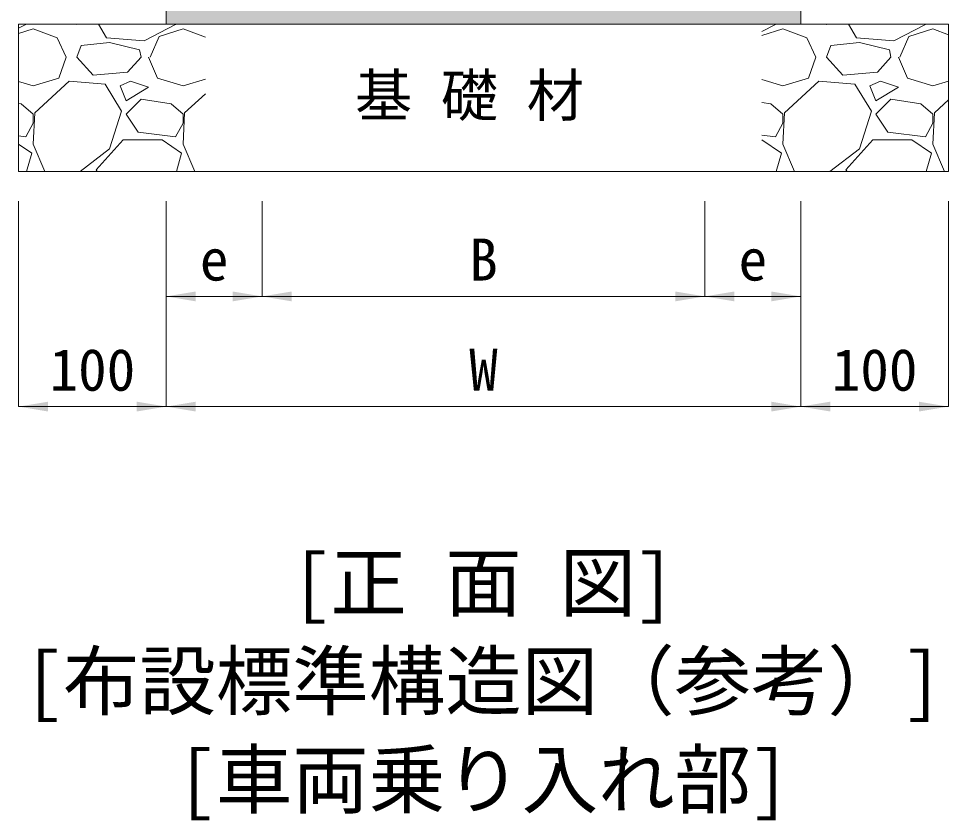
# Model space of a CAD drawing. Units: millimetres at full size. Extents: x 14445 to 39803, y 10010 to 18037.
# Drawn here: x 17631 to 18261, y 13627 to 14171 of the extents above; entities that cross this region are included whole.
import ezdxf
from ezdxf.enums import TextEntityAlignment as Align

# ---------------------------------------------------------------- set-up
doc = ezdxf.new("R2010")
doc.units = ezdxf.units.MM
doc.header["$LTSCALE"] = 25
for name, color, linetype, lineweight in [('0_2', 7, 'Continuous', 9), ('寸法引出', 7, 'Continuous', 9), ('ﾊｯﾁﾝｸﾞ', 7, 'Continuous', 5)]:
    doc.layers.add(name, color=color, linetype=linetype, lineweight=lineweight)
doc.styles.add('ＭＳ ゴシック', font='')
doc.styles.get('ＭＳ ゴシック').set_extended_font_data('MS Gothic')

# ---------------------------------------------------------------- blocks, each defined once
blk = doc.blocks.new('filled_arrow')
at = {"color": 0, "linetype": 'Continuous', "lineweight": -2}
blk.add_solid([(7.5, 1.25), (0, 0), (7.5, -1.25)], dxfattribs=at)

msp = doc.modelspace()

# ---------------------------------------------------------------- hatches: boundary and pattern name
at = {"layer": 'ﾊｯﾁﾝｸﾞ'}
msp.add_hatch(color=8, dxfattribs=at).paths.add_polyline_path([(18160.73, 14167.14), (18160.73, 14187.14), (17740.74, 14187.14), (17730.73, 14187.14), (17730.73, 14167.14)])

# ---------------------------------------------------------------- linework, layer by layer
at = {"layer": '0_2', "lineweight": 20}
for p, q in [((17730.73, 14187.14), (17730.73, 14167.14)), ((18160.73, 14187.14), (18160.73, 14167.14)), ((18160.73, 14187.14), (18160.73, 14167.14)), ((17630.73, 14167.14), (18260.73, 14167.14)), ((17630.73, 14167.14), (17630.73, 14067.14)), ((18260.73, 14067.14), (18260.73, 14167.14)), ((17630.73, 14067.14), (18260.73, 14067.14))]:
    msp.add_line(p, q, dxfattribs=at)
at = {"layer": '寸法引出'}
for p, q in [((17630.73, 14047.14), (17630.73, 13907.88)), ((17730.73, 14047.14), (17730.73, 13982.57)), ((17730.73, 14047.14), (17730.73, 13907.88)), ((17730.73, 14047.14), (17730.73, 13907.88)), ((17795.74, 14047.14), (17795.74, 13982.57)), ((17795.74, 14047.14), (17795.74, 13982.57)), ((18095.73, 14047.14), (18095.73, 13982.57)), ((18095.73, 14047.14), (18095.73, 13982.57)), ((18160.73, 14047.14), (18160.73, 13982.57)), ((18160.73, 14047.14), (18160.73, 13907.88)), ((18160.73, 14047.14), (18160.73, 13907.88)), ((18260.73, 14047.14), (18260.73, 13907.88)), ((17730.73, 13982.57), (17795.74, 13982.57)), ((17795.74, 13982.57), (18095.73, 13982.57)), ((18095.73, 13982.57), (18160.73, 13982.57)), ((17630.73, 13907.88), (17730.73, 13907.88)), ((17730.73, 13907.88), (18160.73, 13907.88)), ((18160.73, 13907.88), (18260.73, 13907.88))]:
    msp.add_line(p, q, dxfattribs=at)
at = {"layer": 'ﾊｯﾁﾝｸﾞ'}
for p, q in [((17635.53, 14166.98), (17630.73, 14164.46)), ((17630.73, 14160.84), (17640.61, 14163.93)), ((17635.58, 14167.14), (17635.53, 14166.98)), ((17640.61, 14163.93), (17656.87, 14157.83)), ((17666.56, 14167.14), (17670.08, 14166.98)), ((17670.08, 14166.98), (17670.29, 14167.14)), ((17690.4, 14157.83), (17684.97, 14167.14)), ((17737.13, 14166.98), (17715.8, 14155.8)), ((17725.96, 14158.85), (17742.21, 14163.93)), ((17737.18, 14167.14), (17737.13, 14166.98)), ((17742.21, 14163.93), (17757.26, 14158.29)), ((18143.53, 14166.98), (18134.21, 14162.1)), ((18134.21, 14159.43), (18148.61, 14163.93)), ((18143.58, 14167.14), (18143.53, 14166.98)), ((18148.61, 14163.93), (18164.87, 14157.83)), ((18174.56, 14167.14), (18178.08, 14166.98)), ((18178.08, 14166.98), (18178.29, 14167.14)), ((18198.4, 14157.83), (18192.97, 14167.14)), ((18245.13, 14166.98), (18223.8, 14155.8)), ((18233.96, 14158.85), (18250.21, 14163.93)), ((18245.18, 14167.14), (18245.13, 14166.98)), ((18250.21, 14163.93), (18260.73, 14159.98)), ((17656.87, 14157.83), (17662.97, 14144.63)), ((17715.8, 14155.8), (17690.4, 14157.83)), ((17719.86, 14144.63), (17725.96, 14158.85)), ((18164.87, 14157.83), (18170.97, 14144.63)), ((18223.8, 14155.8), (18198.4, 14157.83)), ((18227.86, 14144.63), (18233.96, 14158.85)), ((17670.08, 14144.63), (17673.13, 14152.75)), ((17692.43, 14154.79), (17673.13, 14152.75)), ((17712.75, 14149.71), (17692.43, 14154.79)), ((18178.08, 14144.63), (18181.13, 14152.75)), ((18200.43, 14154.79), (18181.13, 14152.75)), ((18220.75, 14149.71), (18200.43, 14154.79)), ((17657.89, 14130.4), (17662.97, 14144.63)), ((17681.25, 14132.43), (17670.08, 14144.63)), ((17713.77, 14144.63), (17704.62, 14134.47)), ((17713.77, 14144.63), (17712.75, 14149.71)), ((17718.85, 14144.63), (17724.94, 14130.4)), ((18165.89, 14130.4), (18170.97, 14144.63)), ((18189.25, 14132.43), (18178.08, 14144.63)), ((18221.77, 14144.63), (18212.62, 14134.47)), ((18221.77, 14144.63), (18220.75, 14149.71)), ((18226.85, 14144.63), (18232.94, 14130.4)), ((17704.62, 14134.47), (17681.25, 14132.43)), ((18212.62, 14134.47), (18189.25, 14132.43)), ((17630.73, 14128.23), (17640.61, 14125.32)), ((17640.61, 14125.32), (17657.89, 14130.4)), ((17665, 14128.37), (17641.63, 14107.03)), ((17689.38, 14126.34), (17665, 14128.37)), ((17700.56, 14108.05), (17689.38, 14126.34)), ((17706.65, 14128.37), (17699.54, 14125.32)), ((17699.54, 14125.32), (17703.61, 14115.16)), ((17718.85, 14124.31), (17706.65, 14128.37)), ((17724.94, 14130.4), (17742.21, 14125.32)), ((17742.21, 14125.32), (17757.26, 14129.75)), ((18134.21, 14129.56), (18148.61, 14125.32)), ((18148.61, 14125.32), (18165.89, 14130.4)), ((18173, 14128.37), (18149.63, 14107.03)), ((18197.38, 14126.34), (18173, 14128.37)), ((18208.56, 14108.05), (18197.38, 14126.34)), ((18214.65, 14128.37), (18207.54, 14125.32)), ((18207.54, 14125.32), (18211.61, 14115.16)), ((18226.85, 14124.31), (18214.65, 14128.37)), ((18232.94, 14130.4), (18250.21, 14125.32)), ((18250.21, 14125.32), (18260.73, 14128.42)), ((17703.61, 14115.16), (17718.85, 14124.31)), ((17757.26, 14119.84), (17743.23, 14107.03)), ((18211.61, 14115.16), (18226.85, 14124.31)), ((17632.49, 14113.13), (17630.73, 14113.39)), ((17640.61, 14106.02), (17632.49, 14113.13)), ((17713.77, 14116.18), (17703.61, 14106.02)), ((17734.09, 14113.13), (17713.77, 14116.18)), ((17742.21, 14106.02), (17734.09, 14113.13)), ((18140.49, 14113.13), (18134.21, 14114.07)), ((18148.61, 14106.02), (18140.49, 14113.13)), ((18221.77, 14116.18), (18211.61, 14106.02)), ((18242.09, 14113.13), (18221.77, 14116.18)), ((18250.21, 14106.02), (18242.09, 14113.13)), ((18260.73, 14115.71), (18251.23, 14107.03)), ((17641.63, 14107.03), (17640.61, 14085.7)), ((17640.61, 14099.92), (17640.61, 14106.02)), ((17692.43, 14082.65), (17700.56, 14108.05)), ((17703.61, 14106.02), (17711.73, 14093.83)), ((17743.23, 14107.03), (17742.21, 14085.7)), ((17742.21, 14099.92), (17742.21, 14106.02)), ((18149.63, 14107.03), (18148.61, 14085.7)), ((18148.61, 14099.92), (18148.61, 14106.02)), ((18200.43, 14082.65), (18208.56, 14108.05)), ((18211.61, 14106.02), (18219.73, 14093.83)), ((18251.23, 14107.03), (18250.21, 14085.7)), ((18250.21, 14099.92), (18250.21, 14106.02)), ((17635.53, 14090.78), (17640.61, 14099.92)), ((17737.13, 14090.78), (17742.21, 14099.92)), ((18143.53, 14090.78), (18148.61, 14099.92)), ((18245.13, 14090.78), (18250.21, 14099.92)), ((17711.73, 14093.83), (17737.13, 14090.78)), ((18219.73, 14093.83), (18245.13, 14090.78)), ((17630.73, 14091.35), (17635.53, 14090.78)), ((17683.29, 14068.43), (17701.57, 14088.75)), ((17701.57, 14088.75), (17727.99, 14088.75)), ((17727.99, 14088.75), (17741.2, 14079.6)), ((18134.21, 14091.9), (18143.53, 14090.78)), ((18134.21, 14088.75), (18134.39, 14088.75)), ((18134.39, 14088.75), (18147.6, 14079.6)), ((18191.29, 14068.43), (18209.57, 14088.75)), ((18209.57, 14088.75), (18235.99, 14088.75)), ((18235.99, 14088.75), (18249.2, 14079.6)), ((17630.73, 14085.74), (17639.6, 14079.6)), ((17640.61, 14085.7), (17648.43, 14067.14)), ((17672.36, 14067.14), (17692.43, 14082.65)), ((17742.21, 14085.7), (17750.03, 14067.14)), ((18148.61, 14085.7), (18156.43, 14067.14)), ((18180.36, 14067.14), (18200.43, 14082.65)), ((18250.21, 14085.7), (18258.03, 14067.14)), ((17639.6, 14079.6), (17636.04, 14067.14)), ((17741.2, 14079.6), (17737.64, 14067.14)), ((18147.6, 14079.6), (18144.04, 14067.14)), ((18249.2, 14079.6), (18245.64, 14067.14)), ((17684.03, 14067.14), (17683.29, 14068.43)), ((18192.03, 14067.14), (18191.29, 14068.43))]:
    msp.add_line(p, q, dxfattribs=at)

# ---------------------------------------------------------------- block references
at = {"layer": '寸法引出', "xscale": 2.67, "yscale": 2.67}
for p in [(17730.73, 13982.57), (17795.74, 13982.57), (18095.73, 13982.57), (17630.73, 13907.88), (17730.73, 13907.88), (18160.73, 13907.88)]:
    msp.add_blockref('filled_arrow', p, dxfattribs=at)
at = {"layer": '寸法引出', "xscale": 2.67, "yscale": 2.67, "rotation": 180}
for p in [(17795.74, 13982.57), (18095.73, 13982.57), (18160.73, 13982.57), (17730.73, 13907.88), (18160.73, 13907.88), (18260.73, 13907.88)]:
    msp.add_blockref('filled_arrow', p, dxfattribs=at)

# ---------------------------------------------------------------- texts
at = {"layer": '0_2', "style": 'ＭＳ ゴシック'}
msp.add_text('基 礎 材', height=28.48, dxfattribs=at).set_placement((17858.62, 14096.1), align=Align.BOTTOM_LEFT)
for s, p in [('[正 面 図]', (17816.23, 13807.54)), ('[布設標準構造図（参考）]', (17634.93, 13740.87)), ('[車両乗り入れ部]', (17738.53, 13674.21))]:
    msp.add_text(s, height=37.98, dxfattribs=at).set_placement(p, align=Align.TOP_LEFT)
at = {"layer": '寸法引出', "style": 'ＭＳ ゴシック'}
for s, p in [('B', (17945.73, 14007.57)), ('e', (17763.23, 14007.57)), ('e', (18128.23, 14007.57)), ('100', (17680.73, 13932.88)), ('W', (17945.73, 13932.88)), ('100', (18210.73, 13932.88))]:
    msp.add_text(s, height=28.48, dxfattribs=at).set_placement(p, align=Align.MIDDLE_CENTER)

doc.saveas('drawing.dxf')
